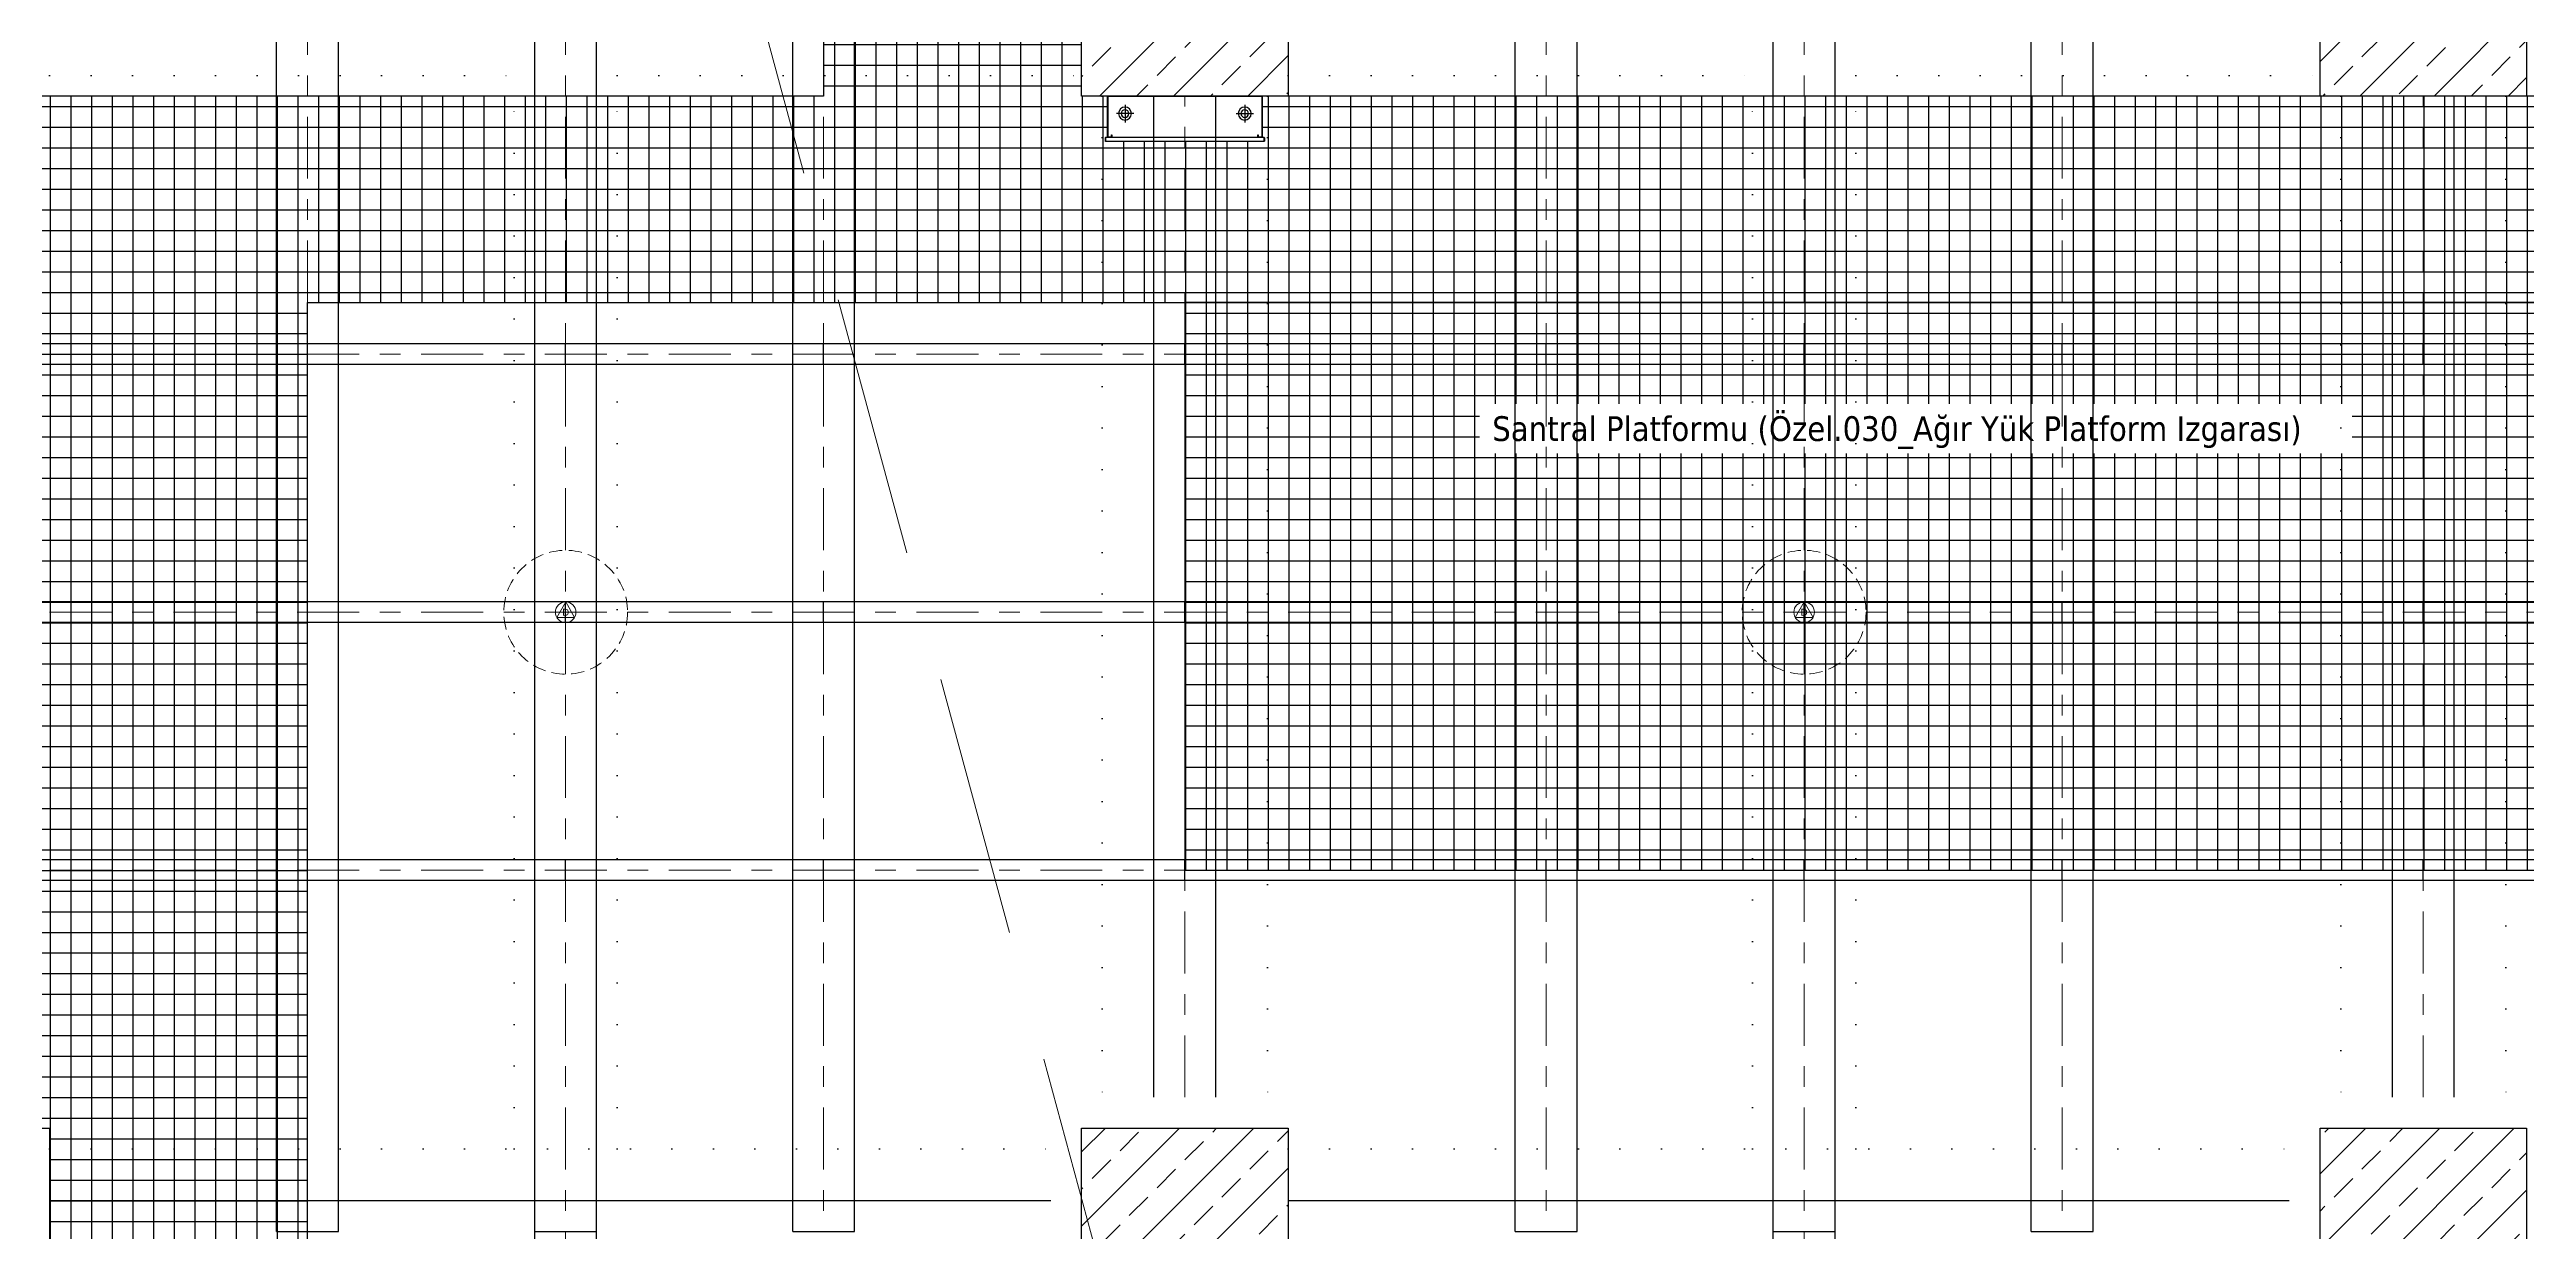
# Model space of a CAD drawing. Header units: centimetres. Extents: x 405564 to 502064, y 46284 to 60634.
# Drawn here: x 446550 to 447750, y 54483 to 55055 of the extents above; entities that cross this region are included whole.
import ezdxf
from ezdxf.enums import TextEntityAlignment as Align
from ezdxf.xclip import XClip

# ---------------------------------------------------------------- set-up
doc = ezdxf.new("R2010")
doc.units = ezdxf.units.CM
doc.header["$XCLIPFRAME"] = 0
for name, pattern in [('ACAD_ISO07W100', [3, 0, -3]), ('DASHED', [19.05, 12.7, -6.35]), ('DOT', [0.25, 0, -0.25]), ('HIDDEN', [9.525, 6.35, -3.175]), ('XKITLINE03', [6, 3, -1, 1, -1])]:
    doc.linetypes.add(name, pattern=pattern)
doc.layers.get('0').update_dxf_attribs({"color": 8, "lineweight": 9})
for name, color, linetype, lineweight in [('---___EB_draft00_ALTYAPI_helikoptermania', 8, 'Continuous', 0), ('0-KRCN-AYDINLATMA-130426', 8, 'Continuous', 9), ('0-KRCN-MİMARİ-220526', 8, 'Continuous', 9)]:
    doc.layers.add(name, color=color, linetype=linetype, lineweight=lineweight)
for name, color, linetype in [('AS_DOS_TERAS_UST', 8, 'ACAD_ISO07W100'), ('AS_PRFL_CELIK', 8, 'Continuous'), ('AS_PRFL_CELIK AKS', 8, 'Continuous'), ('AS_PRFL_CELIK KEDI YOLU', 8, 'Continuous'), ('AS_PRFL_CELIK PLATFORM IZGARA', 8, 'Continuous'), ('AS_TA_BETONARME', 5, 'Continuous'), ('AS_TA_TARAMA', 8, 'Continuous'), ('AS_TEFR_MEK_YANGIN DOLAP TIP1 STANDART', 8, 'Continuous'), ('AS_YAZI', 8, 'Continuous')]:
    doc.layers.add(name, color=color, linetype=linetype)
doc.styles.add('2', font='arial.ttf', dxfattribs={"width": 0.9, "height": 200})
doc.styles.add('MtXpl_Tahoma', font='tahoma.ttf')
pattern_1 = [(0, (-443149.746, -16832.563), (0, 10), []), (90, (-443149.746, -16832.563), (-10, 6e-16), [])]
pattern_2 = [(225, (17560.68, -7819.299), (17.96051, -17.96051), []), (225, (17542.72, -7819.299), (17.96051, -17.96051), [12.7, -6.35])]

# ---------------------------------------------------------------- blocks, each defined once
blk = doc.blocks.new('KD')
at = {"layer": '0-KRCN-AYDINLATMA-130426'}
for p, q in [((0, 5), (-4.3, -2.5)), ((4.3, -2.5), (0, 5)), ((4.3, -2.5), (-4.3, -2.5))]:
    blk.add_line(p, q, dxfattribs=at)
at = {"layer": '0-KRCN-AYDINLATMA-130426', "linetype": 'HIDDEN'}
blk.add_circle((0, 0), 30, dxfattribs=at)
at = {"layer": '0-KRCN-AYDINLATMA-130426'}
blk.add_circle((0, 0), 5, dxfattribs=at)
at = {"layer": '0-KRCN-AYDINLATMA-130426', "style": '2'}
blk.add_text('D', height=3.36, dxfattribs=at).set_placement((0, 0), align=Align.MIDDLE_CENTER)
blk = doc.blocks.new('G$C27E741DA')
at = {"layer": '0-KRCN-AYDINLATMA-130426'}
for p in [(8735.7, 7648.5), (9335.7, 7648.5)]:
    blk.add_blockref('KD', p, dxfattribs=at)
blk = doc.blocks.new('PLATFORM IZGARASI VE KEDI YOLU YERLESIMI')
at = {"layer": 'AS_PRFL_CELIK KEDI YOLU', "transparency": 33554687}
h = blk.add_hatch(dxfattribs=at)
h.set_pattern_fill('_USER', color=15, scale=10, double=1, pattern_type=0)
h.set_pattern_definition(pattern_1)
h.paths.add_polyline_path([(7550, -2400), (7500, -2400), (7500, -2300), (7550, -2300), (7550, -1900), (7975, -1900), (7975, -2175), (8100, -2175), (8100, -1900), (8100, -1800), (8100, -1250), (7975, -1250), (7975, -1800), (7125, -1800), (7125, -950), (7250, -950), (7250, -750), (7125, -750), (7125, -800), (6050, -800), (6050, -750), (5924.6, -750), (5924.6, -800), (3050, -800), (3050, -550), (2925, -550), (2925, -800), (1975, -800), (1975, -550), (1850, -550), (1850, -800), (1125, -800), (1125, -900), (1250, -900), (1250, -950), (1375, -950), (1375, -900), (6950, -900), (6950, -1250), (6775, -1250), (6775, -1400), (6950, -1400), (6950, -1700), (7000, -1700), (7000, -1800), (3900, -1800), (3900, -1700), (3950, -1700), (3950, -1550), (3775, -1550), (3775, -1800), (615, -1800), (615, -1900), (1190, -1900), (1190, -1940), (1290, -1940), (1290, -1900), (2450, -1900), (2450, -2175), (1725, -2175), (1725, -2700), (1550, -2700), (1550, -2850), (1850, -2850), (1850, -2275), (2575, -2275), (2575, -1900), (3350, -1900), (3350, -2300), (3400, -2300), (3400, -2400), (3350, -2400), (3350, -3300), (3400, -3300), (3400, -3400), (3350, -3400), (3350, -3556.2), (3525, -3556.2), (3525, -3000), (3650, -3000), (3650, -2850), (3525, -2850), (3525, -1900), (4850, -1900), (4850, -2350), (4725, -2350), (4725, -2545), (4850, -2545), (4850, -2850), (4975, -2850), (4975, -1900), (7375, -1900), (7375, -2350), (7000, -2350), (7000, -2400), (6950, -2400), (6950, -3000), (6775, -3000), (6775, -2850), (6650, -2850), (6650, -3000), (6650, -3150), (6950, -3150), (6950, -3300), (7000, -3300), (7000, -3400), (6950, -3400), (6950, -4337.5), (6525, -4337.5), (6525, -4493.7), (7125, -4493.7), (7125, -3712.5), (7250, -3712.5), (7250, -3556.2), (7125, -3556.2), (7125, -2550), (7375, -2550), (7375, -2700), (7975, -2700), (7975, -3000), (8100, -3000), (8100, -2550), (7550, -2550)])
at = {"layer": 'AS_PRFL_CELIK PLATFORM IZGARA', "transparency": 33554687}
h = blk.add_hatch(dxfattribs=at)
h.set_pattern_fill('_USER', color=256, scale=10, double=1, pattern_type=0)
h.set_pattern_definition(pattern_1)
h.paths.add_polyline_path([(3950, -1900), (3950, -2175), (4725, -2175), (4725, -1900), (3950, -1900)], is_closed=False)
at = {"layer": 'AS_PRFL_CELIK KEDI YOLU', "color": 4}
for points in [[(1375, -900), (6950, -900), (6950, -1250), (6775, -1250), (6775, -1400), (6950, -1400), (6950, -1700), (7000, -1700), (7000, -1800), (3900, -1800), (3900, -1700), (3950, -1700), (3950, -1550), (3775, -1550), (3775, -1800), (615, -1800)], [(1850, -2275), (2575, -2275), (2575, -1900), (3350, -1900), (3350, -2300), (3400, -2300), (3400, -2400), (3350, -2400), (3350, -3300), (3400, -3300), (3400, -3400), (3350, -3400), (3350, -3556.2), (3525, -3556.2), (3525, -3000), (3650, -3000), (3650, -2850), (3525, -2850), (3525, -1900), (4850, -1900)]]:
    blk.add_lwpolyline(points, dxfattribs=at)
at = {"layer": 'AS_PRFL_CELIK PLATFORM IZGARA'}
blk.add_lwpolyline([(4725, -1900), (3950, -1900), (3950, -2175), (4725, -2175)], close=True, dxfattribs=at)
at = {"layer": 'AS_YAZI', "insert": (4098.9, -1955.1), "char_height": 12, "width": 410.492, "attachment_point": 1, "style": 'MtXpl_Tahoma', "bg_fill": 3, "box_fill_scale": 1.5, "bg_fill_color": 256, "bg_fill_transparency": 0}
blk.add_mtext('{\\fTahoma|b0|i0|c162|p34;Santral Platformu (Özel.030_Ağır Yük Platform Izgarası)}', dxfattribs=at)
blk = doc.blocks.new('OPK-site-surrounding-R01')
at = {"layer": '---___EB_draft00_ALTYAPI_helikoptermania', "linetype": 'DASHED', "ltscale": 10}
blk.add_lwpolyline([(1451.4, 6572.4), (5376.1, -7919.4)], dxfattribs=at)
blk = doc.blocks.new('YANGIN DOLAP TIP1 75X100X20 PLAN')
blk.add_wipeout([(0, -22), (38.3, -22), (38.4, -22), (38.4, -21.9), (38.5, -21.9), (38.5, -21.8), (38.5, -20.2), (38.5, -20.1), (38.4, -20.1), (38.4, -20), (38.3, -20), (37.5, -20), (37.5, 0), (0, 0), (-37.5, 0), (-37.5, -20), (-38.3, -20), (-38.4, -20), (-38.4, -20.1), (-38.5, -20.1), (-38.5, -20.2), (-38.5, -21.8), (-38.5, -21.9), (-38.4, -21.9), (-38.4, -22), (-38.3, -22)])
for p, q in [((-24.8, -8.5), (-33.2, -8.5)), ((-29, -4.2), (-29, -12.8)), ((24.8, -8.5), (33.2, -8.5)), ((29, -4.3), (29, -12.8)), ((37.5, -20), (-37.5, -20))]:
    blk.add_line(p, q)
blk.add_lwpolyline([(37.5, 0), (-37.5, 0), (-37.5, -20), (-35.4, -20), (-35.4, -18.8), (-35.5, -18.8), (-35.5, -19.9), (-37.4, -19.9), (-37.4, -0.1), (37.4, -0.1), (37.4, -19.9), (35.5, -19.9), (35.5, -18.8), (35.4, -18.8), (35.4, -20), (37.5, -20)], close=True)
blk.add_lwpolyline([(-37.5, -20), (-38.3, -20, 0.414214), (-38.5, -20.2), (-38.5, -21.8, 0.414214), (-38.3, -22), (38.3, -22, 0.414214), (38.5, -21.8), (38.5, -20.2, 0.414214), (38.3, -20), (37.5, -20), (37.5, -20.1), (38.3, -20.1, -0.414214), (38.4, -20.2), (38.4, -21.8, -0.414214), (38.3, -21.9), (-38.3, -21.9, -0.414214), (-38.4, -21.8), (-38.4, -20.2, -0.414214), (-38.3, -20.1), (-37.5, -20.1)], format="xyb", close=True)
for centre, radius in [((-29, -8.5), 3.15), ((-29, -8.5), 1.85), ((29, -8.5), 3.15), ((29, -8.5), 1.85)]:
    blk.add_circle(centre, radius)
blk = doc.blocks.new('A$C48c69b65')
at = {"layer": 'AS_PRFL_CELIK'}
for p, q in [((3510, -2350), (3510, -1750)), ((3540, -2350), (3540, -1750)), ((3635, -2350), (3635, -1750)), ((3665, -2350), (3665, -1750)), ((3760, -2350), (3760, -1750)), ((3790, -2350), (3790, -1750)), ((4110, -2350), (4110, -1750)), ((4140, -2350), (4140, -1750)), ((4235, -2350), (4235, -1750)), ((4265, -2350), (4265, -1750)), ((4360, -2350), (4360, -1750)), ((4390, -2350), (4390, -1750)), ((3935, -2285), (3935, -1800)), ((3965, -2285), (3965, -1800)), ((4535, -2285), (4535, -1800)), ((4565, -2285), (4565, -1800)), ((7535, -1920), (1600, -1920)), ((3525, -1930), (3525, -1920)), ((3650, -1930), (3650, -1920)), ((3775, -1930), (3775, -1920)), ((3950, -1930), (3950, -1920)), ((4125, -1930), (4125, -1920)), ((4250, -1930), (4250, -1920)), ((4375, -1930), (4375, -1920)), ((4550, -1930), (4550, -1920)), ((7535, -1930), (1600, -1930)), ((7535, -2045), (1600, -2045)), ((3525, -2055), (3525, -2045)), ((3650, -2055), (3650, -2045)), ((3775, -2055), (3775, -2045)), ((3950, -2055), (3950, -2045)), ((4125, -2055), (4125, -2045)), ((4250, -2055), (4250, -2045)), ((4375, -2055), (4375, -2045)), ((4550, -2055), (4550, -2045)), ((7535, -2055), (1600, -2055)), ((7535, -2170), (1600, -2170)), ((3525, -2180), (3525, -2170)), ((3650, -2180), (3650, -2170)), ((3775, -2180), (3775, -2170)), ((3950, -2180), (3950, -2170)), ((4125, -2180), (4125, -2170)), ((4250, -2180), (4250, -2170)), ((4375, -2180), (4375, -2170)), ((4550, -2180), (4550, -2170)), ((7535, -2180), (1600, -2180)), ((3400, -2335), (3885, -2335)), ((4000, -2335), (4485, -2335)), ((3510, -2350), (3540, -2350)), ((3635, -2350), (3665, -2350)), ((3635, -3350), (3635, -2350)), ((3635, -2350), (3665, -2350)), ((3665, -3350), (3665, -2350)), ((3760, -2350), (3790, -2350)), ((4110, -2350), (4140, -2350)), ((4235, -3350), (4235, -2350)), ((4235, -2350), (4265, -2350)), ((4235, -2350), (4265, -2350)), ((4265, -3350), (4265, -2350)), ((4360, -2350), (4390, -2350))]:
    blk.add_line(p, q, dxfattribs=at)
at = {"layer": 'AS_PRFL_CELIK AKS', "linetype": 'XKITLINE03', "lineweight": 0, "ltscale": 10}
for p, q in [((3525, -1750), (3525, -2350)), ((3650, -1750), (3650, -2350)), ((3775, -1750), (3775, -2350)), ((4125, -1750), (4125, -2350)), ((4250, -1750), (4250, -2350)), ((4375, -1750), (4375, -2350)), ((3950, -2285), (3950, -1800)), ((4550, -2285), (4550, -1800)), ((1600, -1925), (7535, -1925)), ((1600, -2050), (7535, -2050)), ((1600, -2175), (7535, -2175)), ((3650, -2350), (3650, -3350)), ((4250, -2350), (4250, -3350))]:
    blk.add_line(p, q, dxfattribs=at)
blk = doc.blocks.new('A$C6A10300A')
at = {"layer": 'AS_PRFL_CELIK'}
blk.add_blockref('PLATFORM IZGARASI VE KEDI YOLU YERLESIMI', (5085.68, -3801.45), dxfattribs=at)
at = {"layer": 'AS_TA_TARAMA'}
h = blk.add_hatch(dxfattribs=at)
h.set_pattern_fill('ANSI33', color=256, scale=4, angle=180)
h.set_pattern_definition(pattern_2)
h.paths.add_polyline_path([(9585.68, -5501.45), (9685.68, -5501.45), (9685.68, -5601.45), (9585.68, -5601.45)])
h = blk.add_hatch(dxfattribs=at)
h.set_pattern_fill('ANSI33', color=256, scale=4, angle=180)
h.set_pattern_definition(pattern_2)
h.paths.add_polyline_path([(8985.68, -6101.45), (9085.68, -6101.45), (9085.68, -6201.45), (8985.68, -6201.45)])
h = blk.add_hatch(dxfattribs=at)
h.set_pattern_fill('ANSI33', color=256, scale=4, angle=180)
h.set_pattern_definition(pattern_2)
h.paths.add_polyline_path([(9585.68, -6101.45), (9685.68, -6101.45), (9685.68, -6201.45), (9585.68, -6201.45)])
at = {"layer": 'AS_DOS_TERAS_UST', "linetype": 'DOT', "ltscale": 80}
for p, q in [((8485.68, -5591.45), (8710.68, -5591.45)), ((8710.68, -6111.45), (8710.68, -5591.45)), ((8760.68, -5591.45), (8985.68, -5591.45)), ((8760.68, -6111.45), (8760.68, -5591.45)), ((9085.68, -5591.45), (9310.68, -5591.45)), ((9310.68, -6111.45), (9310.68, -5591.45)), ((9360.68, -5591.45), (9585.68, -5591.45)), ((9360.68, -6111.45), (9360.68, -5591.45)), ((9595.68, -5601.45), (9595.68, -6101.45)), ((9675.68, -5601.45), (9675.68, -6101.45)), ((8485.68, -6111.45), (8985.68, -6111.45)), ((9085.68, -6111.45), (9585.68, -6111.45))]:
    blk.add_line(p, q, dxfattribs=at)
at = {"layer": 'AS_TA_BETONARME'}
for points in [[(9585.68, -5501.45), (9685.68, -5501.45), (9685.68, -5601.45), (9585.68, -5601.45)], [(8985.68, -6101.45), (9085.68, -6101.45), (9085.68, -6201.45), (8985.68, -6201.45)], [(9585.68, -6101.45), (9685.68, -6101.45), (9685.68, -6201.45), (9585.68, -6201.45)]]:
    blk.add_lwpolyline(points, close=True, dxfattribs=at)
ref = blk.add_blockref('OPK-site-surrounding-R01', (5135.68, -3851.45))
XClip(ref).set_block_clipping_path([(-5135.679684336, -9648.5463532069), (26364.320315664, 3851.4536467931)])
at = {"layer": 'AS_TEFR_MEK_YANGIN DOLAP TIP1 STANDART', "xscale": -1}
blk.add_blockref('YANGIN DOLAP TIP1 75X100X20 PLAN', (9035.68, -5601.45), dxfattribs=at)
at = {"layer": 'AS_TA_TARAMA'}
h = blk.add_hatch(dxfattribs=at)
h.set_pattern_fill('ANSI33', color=256, scale=4, angle=180)
h.set_pattern_definition(pattern_2)
h.paths.add_polyline_path([(8985.68, -5501.45), (9085.68, -5501.45), (9085.68, -5601.45), (8985.68, -5601.45)])
at = {"layer": 'AS_DOS_TERAS_UST', "linetype": 'DOT', "ltscale": 80}
for p, q in [((8995.68, -5601.45), (8995.68, -6101.45)), ((9075.68, -5601.45), (9075.68, -6101.45))]:
    blk.add_line(p, q, dxfattribs=at)
at = {"layer": 'AS_TA_BETONARME'}
blk.add_lwpolyline([(8985.68, -5501.45), (9085.68, -5501.45), (9085.68, -5601.45), (8985.68, -5601.45)], close=True, dxfattribs=at)
blk.add_blockref('A$C48c69b65', (5085.68, -3801.45))

msp = doc.modelspace()

# ---------------------------------------------------------------- block references
at = {"layer": '0-KRCN-AYDINLATMA-130426'}
msp.add_blockref('G$C27E741DA', (438064.1, 47134), dxfattribs=at)

# ---------------------------------------------------------------- next in the draw order: block references
at = {"layer": '0-KRCN-MİMARİ-220526'}
msp.add_blockref('A$C6A10300A', (438064.1, 60634), dxfattribs=at)

doc.saveas('drawing.dxf')
